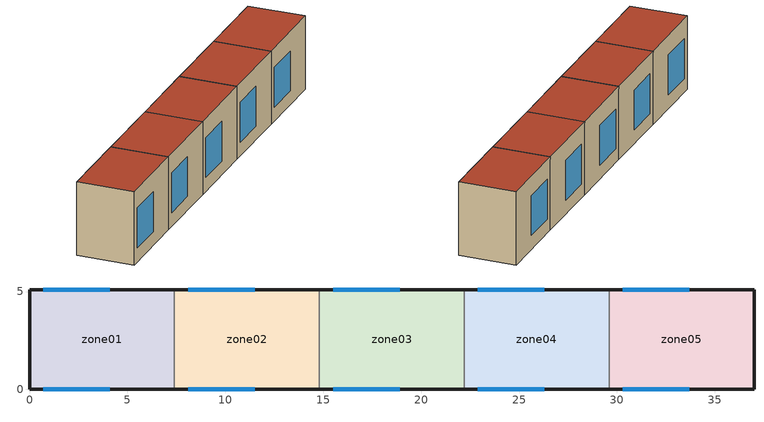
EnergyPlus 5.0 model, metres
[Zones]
zone01
 floor ground (GROUND_FLOOR): 0,0 0,5.1 7.4,5.1 7.4,0 z0
 wall outside (EXT_WALL): 7.4,5.1 0,5.1 0,0 7.4,0 z0:6.6
 wall to zone02 (ADJ_WALL): 7.4,0 7.4,5.1 z0:6.6
 window (EXT_WINDOW1): 0.7,0 4.1,0 / 4.1,5.1 0.7,5.1 z1.25:4.85
 roof outside (EXT_ROOF): 7.4,0 7.4,5.1 0,5.1 0,0 z6.6
zone02
 floor ground (GROUND_FLOOR): 7.4,0 7.4,5.1 14.8,5.1 14.8,0 z0
 wall outside (EXT_WALL): 14.8,5.1 7.4,5.1 / 7.4,0 14.8,0 z0:6.6
 wall to zone03 (ADJ_WALL): 14.8,0 14.8,5.1 z0:6.6
 wall to zone01 (ADJ_WALL): 7.4,5.1 7.4,0 z0:6.6
 window (EXT_WINDOW1): 8.1,0 11.5,0 / 11.5,5.1 8.1,5.1 z1.25:4.85
 roof outside (EXT_ROOF): 14.8,0 14.8,5.1 7.4,5.1 7.4,0 z6.6
zone03
 floor ground (GROUND_FLOOR): 14.8,0 14.8,5.1 22.2,5.1 22.2,0 z0
 wall outside (EXT_WALL): 22.2,5.1 14.8,5.1 / 14.8,0 22.2,0 z0:6.6
 wall to zone04 (ADJ_WALL): 22.2,0 22.2,5.1 z0:6.6
 wall to zone02 (ADJ_WALL): 14.8,5.1 14.8,0 z0:6.6
 window (EXT_WINDOW1): 15.5,0 18.9,0 / 18.9,5.1 15.5,5.1 z1.25:4.85
 roof outside (EXT_ROOF): 22.2,0 22.2,5.1 14.8,5.1 14.8,0 z6.6
zone04
 floor ground (GROUND_FLOOR): 22.2,0 22.2,5.1 29.6,5.1 29.6,0 z0
 wall outside (EXT_WALL): 29.6,5.1 22.2,5.1 / 22.2,0 29.6,0 z0:6.6
 wall to zone05 (ADJ_WALL): 29.6,0 29.6,5.1 z0:6.6
 wall to zone03 (ADJ_WALL): 22.2,5.1 22.2,0 z0:6.6
 window (EXT_WINDOW1): 22.9,0 26.3,0 / 26.3,5.1 22.9,5.1 z1.25:4.85
 roof outside (EXT_ROOF): 29.6,0 29.6,5.1 22.2,5.1 22.2,0 z6.6
zone05
 floor ground (GROUND_FLOOR): 29.6,0 29.6,5.1 37,5.1 37,0 z0
 wall outside (EXT_WALL): 29.6,0 37,0 37,5.1 29.6,5.1 z0:6.6
 wall to zone04 (ADJ_WALL): 29.6,5.1 29.6,0 z0:6.6
 window (EXT_WINDOW1): 30.3,0 33.7,0 / 33.7,5.1 30.3,5.1 z1.25:4.85
 roof outside (EXT_ROOF): 37,0 37,5.1 29.6,5.1 29.6,0 z6.6
[Building]
TRNSYS18: North Axis {deg}=0; Terrain=City; Loads Convergence Tolerance Value=0; Temperature Convergence Tolerance Value {deltaC}=0; Solar Distribution=FullInteriorAndExterior; Maximum Number of Warmup Days=0
[Site:Location]
not used: Latitude {deg}=0; Longitude {deg}=0; Time Zone {hr}=0; Elevation {m}=0
[Construction]
GROUND_FLOOR; EXT_WALL; EXT_ROOF; ADJ_WALL; EXT_WINDOW1: 
[WindowProperty:ShadingControl]
ESHADE=0; ISHADE=INPUT 1*MAX_ISHADE : SHADECNTRL=ISHADE_INTERNAL
[SurfaceProperty:OtherSideCoefficients]
BOUNDARY=IDENTICAL; BOUNDARY=INPUT 1*TBOUNDARY; BOUNDARY=INPUT 1*TBOUNDARY_2; BOUNDARY=INPUT 1*TBOUNDARY_3; BOUNDARY=INPUT 1*TGROUND; BOUNDARY=20; BOUNDARY=15
[Zone] Multiplier=1
zone01; zone02; zone03; zone04; zone05
